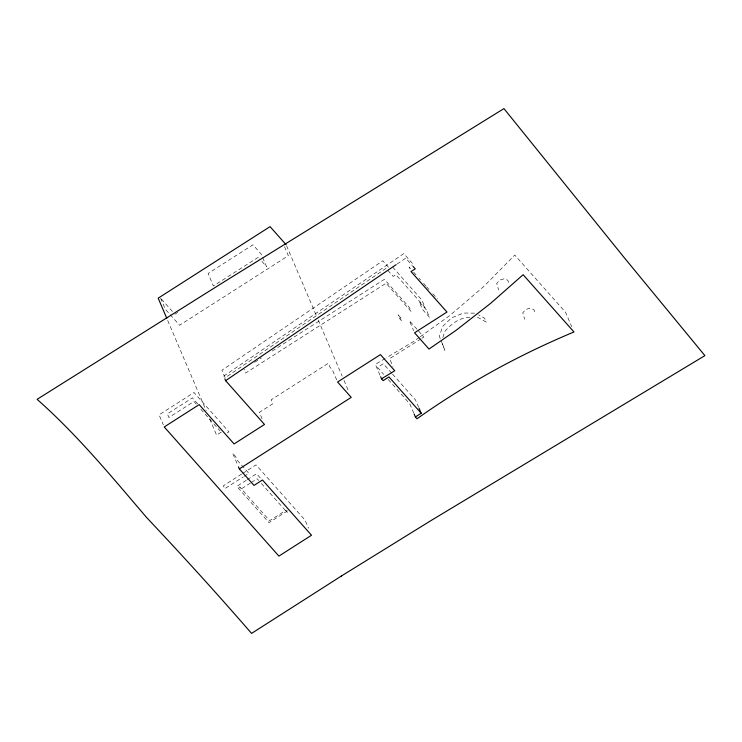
<?xml version="1.0" encoding="UTF-8"?>
<svg xmlns="http://www.w3.org/2000/svg" width="742" height="742" viewBox="0 0 742 742"><rect width="100%" height="100%" fill="white"/><g stroke="black" fill="none" stroke-linecap="round" stroke-linejoin="round"><path stroke-width="0.56" stroke-dasharray="3.71 2.78" d="M442.872 337.545L444.773 331.507C450.941 324.124 459.734 317.326 469.788 317.335M419.304 337.415L413.739 341.403L386.183 357.876M420.232 336.747L449.912 315.443L483.645 286.607L514.763 255.072L565.58 312.317L571.757 326.795M421.057 338.89L389.596 358.646L393.037 366.706M421.985 338.25L423.84 336.97L417.755 330.116M223.694 376.138L403.787 253.616L413.303 264.337M386.025 268.335L225.151 377.78L221.932 370.23L382.798 260.776L388.53 267.231M397.1 264.013L405.726 258.151L412.311 265.571M258.272 257.288L213.427 285.967L208.094 273.473L252.939 244.795L261.165 254.061L266.499 266.554L259.765 258.977M174.889 314.265L177.802 312.401M254.673 362.272L261.499 357.904M272.221 351.04L384.375 279.335L409.445 307.578L411.124 311.51L386.053 283.258L245.621 373.059L243.942 369.126M221.311 432.085L216.59 435.1L209.346 418.117M227.219 432.929L228.926 431.835L194.014 392.518L159.085 414.852L163.388 424.934M241.632 474.082L223.407 485.732L224.696 488.755L243.051 477.023M242.588 473.47L256.018 464.882L305.064 520.133L308.505 528.193M244.016 476.401L248.839 473.313L237.227 460.235L235.678 456.608L232.654 453.195L238.015 465.763M246.288 480.287L236.948 486.251L237.208 486.863L269.003 522.674L288.61 510.134M247.225 479.684L256.556 473.721L261.101 478.831M250.397 483.088L240.686 489.303L239.647 486.882L269.652 520.671L286.171 510.116L287.2 512.537L259.505 481.335M251.371 482.467L257.196 478.738L258.735 480.473M385.2 358.46L375.359 364.35L380.21 375.712M474.583 313.143L463.574 313.05L451.47 317.919L442.612 326.452L439.385 336.367L444.894 350.261L441.972 342.535M477.394 317.159L486.214 322.056L484.572 318.197L478.646 314.84M410.623 268.752L409.092 267.027L410.252 269.754M413.674 272.203L415.974 274.781M419.035 278.231L420.566 279.957M423.626 283.398L425.917 285.985M426.687 286.848L428.978 289.436M432.799 293.739L437.39 298.915M392.666 267.12L421.901 300.056L425.129 307.605L395.894 274.679L393.186 276.404L387.454 269.949M416.995 329.262L409.398 320.702L413.693 330.774M391.767 373.254L383.317 363.747L377.53 367.448L383.67 374.367M392.537 374.116L415.566 400.059L418.59 407.163M388.27 379.552L409.769 403.769L413.665 412.895M161.376 299.035L172.636 311.723M197.771 403.889L192.41 397.851L167.367 413.869L168.907 417.496L193.959 401.487L196.259 404.065M200.85 409.241L213.093 423.033M213.854 423.895L219.984 430.796M534.759 311.788L533.823 309.59L530.15 308.162L525.577 309.516L522.776 312.874L524.687 319.301M508.687 282.424L507.751 280.226L504.087 278.797L499.514 280.161L496.713 283.518L498.624 289.946M286.57 245.778L316.407 315.749M318.216 319.988L342.183 376.175M343.991 380.414L348.972 392.073M284.529 246.696L288.36 255.684L179.573 325.246L165.308 309.173L160.624 298.191M336.729 379.997L332.425 369.915L330.014 367.197L328.335 363.265L271.182 399.808L272.861 403.741L259.348 412.376L262.789 420.436M167.692 320.461L206.174 410.688M426.362 309.85L419.202 301.781L422.421 309.34L429.59 317.409L426.362 309.85M400.253 317.279L398.083 314.84L399.762 318.772L401.923 321.212L400.253 317.279"/><path stroke-width="1.11" d="M238.46 466.811L239.351 468.907L253.996 485.407L262.464 479.991L311.51 535.242L278.899 556.101L164.242 426.947L199.171 404.613L234.082 443.929L264.504 424.47L225.633 380.674L396.145 264.662M239.351 468.907L351.226 397.378L337.582 382.009L380.442 354.611L394.753 370.731L381.536 378.819L380.655 376.75M413.044 266.397L415.242 268.864L411.022 271.563L446.972 312.057L414.555 332.787L428.997 349.055L456.219 330.227L490.75 303.255L523.138 274.716L573.965 331.971A583.091 412.311 -23.1 0 0 417.013 418.776L415.39 416.958L421.187 413.248L419.026 408.174M286.115 244.721L270.06 226.635L158.185 298.163L166.783 318.337M421.187 413.248L388.947 376.936L383.15 380.637L381.536 378.819M414.092 413.915L415.39 416.958M224.854 378.865L225.633 380.674M341.311 576.07L251.557 633.399C217.425 593.999 182.356 555.424 146.601 517.489C111.727 476.689 77.409 434.96 37.1 399.335L224.205 281.793L503.948 108.601L624.272 257.697L704.9 355.631L431.167 520.467L341.311 576.07"/></g></svg>
